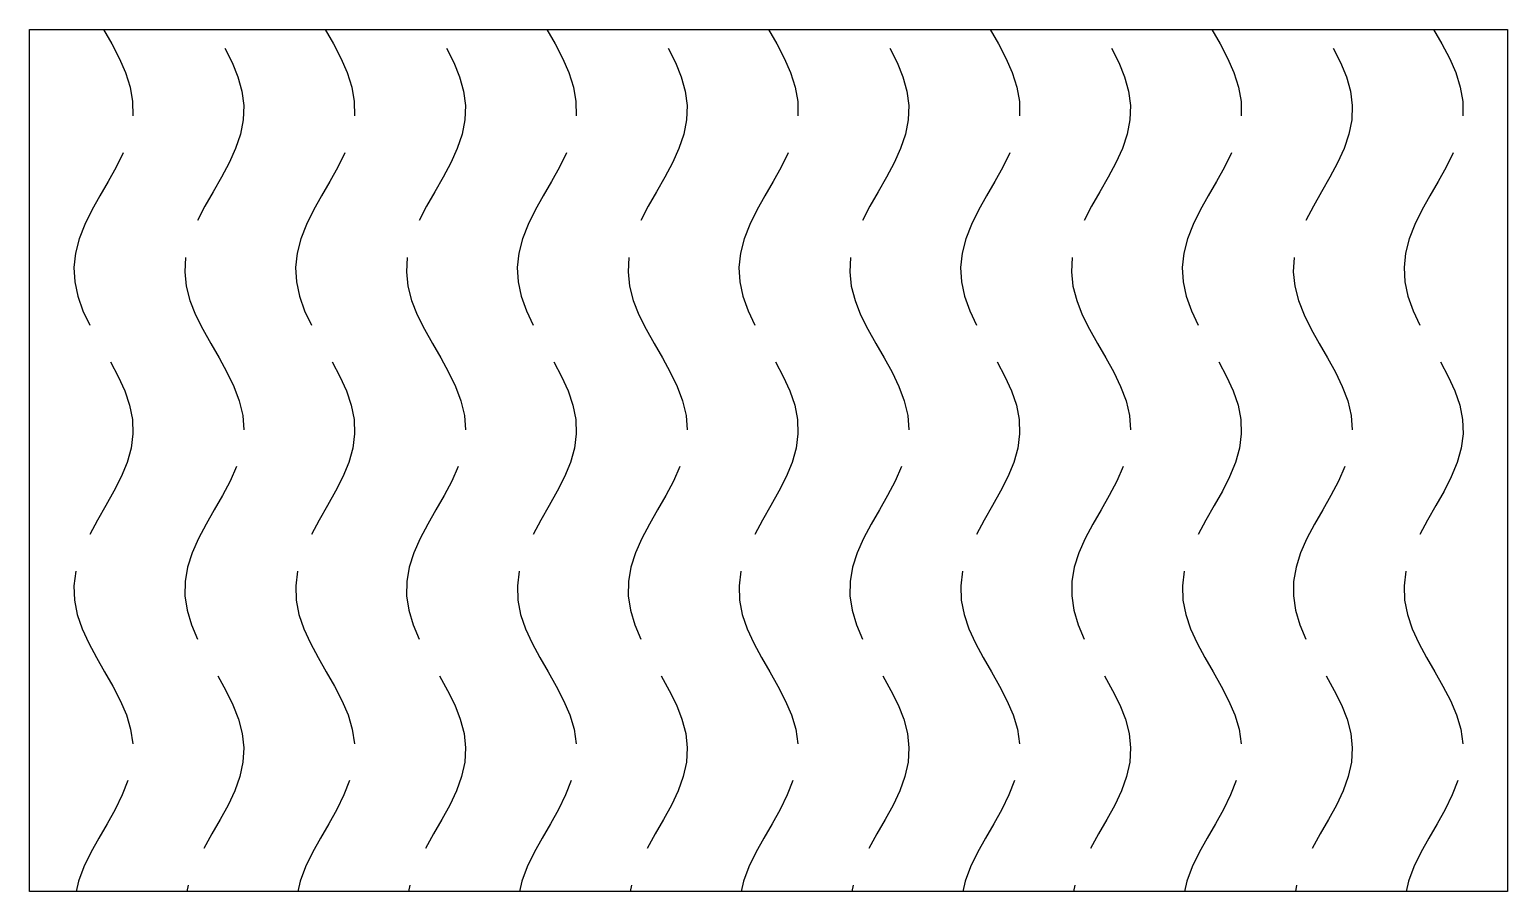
# Model space of a CAD drawing. Header units: millimetres. Extents: x 0 to 120, y 0 to 70.
import ezdxf

# ---------------------------------------------------------------- set-up
doc = ezdxf.new("R2010")
doc.units = ezdxf.units.MM
doc.layers.add('CUT', color=1, linetype='CONTINUOUS')

msp = doc.modelspace()

# ---------------------------------------------------------------- linework, layer by layer
at = {"layer": 'CUT'}
for p, q in [((12.8749, 0.5), (12.7779, 0)), ((30.8749, 0.5), (30.7779, 0)), ((48.8749, 0.5), (48.7779, 0)), ((66.8749, 0.5), (66.7779, 0)), ((84.8749, 0.5), (84.7779, 0)), ((102.8749, 0.5), (102.7779, 0))]:
    msp.add_line(p, q, dxfattribs=at)
for points in [[(0, 70), (120, 70), (120, 0), (0, 0), (0, 70)], [(6, 70), (6, 70), (6.6677, 68.8333), (7.2827, 67.6667), (7.7964, 66.5), (8.1683, 65.3333), (8.3689, 64.1667), (8.3825, 63)], [(24, 70), (24, 70), (24.6677, 68.8333), (25.2827, 67.6667), (25.7964, 66.5), (26.1683, 65.3333), (26.3689, 64.1667), (26.3825, 63)], [(42, 70), (42, 70), (42.6677, 68.8333), (43.2827, 67.6667), (43.7964, 66.5), (44.1683, 65.3333), (44.3689, 64.1667), (44.3825, 63)], [(60, 70), (60, 70), (60.6677, 68.8333), (61.2827, 67.6667), (61.7964, 66.5), (62.1683, 65.3333), (62.3689, 64.1667), (62.3825, 63)], [(78, 70), (78, 70), (78.6677, 68.8333), (79.2827, 67.6667), (79.7964, 66.5), (80.1683, 65.3333), (80.3689, 64.1667), (80.3825, 63)], [(96, 70), (96, 70), (96.6677, 68.8333), (97.2827, 67.6667), (97.7964, 66.5), (98.1683, 65.3333), (98.3689, 64.1667), (98.3825, 63)], [(114, 70), (114, 70), (114.6677, 68.8333), (115.2827, 67.6667), (115.7964, 66.5), (116.1683, 65.3333), (116.3689, 64.1667), (116.3825, 63)], [(15.8511, 68.5), (16.4418, 67.3333), (16.9187, 66.1667), (17.244, 65), (17.3922, 63.8333), (17.3515, 62.6667), (17.1251, 61.5), (16.7309, 60.3333), (16.2, 59.1667), (15.5744, 58), (14.9034, 56.8333), (14.24, 55.6667), (13.6366, 54.5)], [(33.8511, 68.5), (34.4418, 67.3333), (34.9187, 66.1667), (35.244, 65), (35.3922, 63.8333), (35.3515, 62.6667), (35.1251, 61.5), (34.7309, 60.3333), (34.2, 59.1667), (33.5744, 58), (32.9034, 56.8333), (32.24, 55.6667), (31.6366, 54.5)], [(51.8511, 68.5), (52.4418, 67.3333), (52.9187, 66.1667), (53.244, 65), (53.3922, 63.8333), (53.3515, 62.6667), (53.1251, 61.5), (52.7309, 60.3333), (52.2, 59.1667), (51.5744, 58), (50.9034, 56.8333), (50.24, 55.6667), (49.6366, 54.5)], [(69.8511, 68.5), (70.4418, 67.3333), (70.9187, 66.1667), (71.244, 65), (71.3922, 63.8333), (71.3515, 62.6667), (71.1251, 61.5), (70.7309, 60.3333), (70.2, 59.1667), (69.5744, 58), (68.9034, 56.8333), (68.24, 55.6667), (67.6366, 54.5)], [(87.8511, 68.5), (88.4418, 67.3333), (88.9187, 66.1667), (89.244, 65), (89.3922, 63.8333), (89.3515, 62.6667), (89.1251, 61.5), (88.7309, 60.3333), (88.2, 59.1667), (87.5744, 58), (86.9034, 56.8333), (86.24, 55.6667), (85.6366, 54.5)], [(105.8511, 68.5), (106.4418, 67.3333), (106.9187, 66.1667), (107.244, 65), (107.3922, 63.8333), (107.3515, 62.6667), (107.1251, 61.5), (106.7309, 60.3333), (106.2, 59.1667), (105.5744, 58), (104.9034, 56.8333), (104.24, 55.6667), (103.6366, 54.5)], [(7.5915, 60), (7.0289, 58.8333), (6.385, 57.6667), (5.7107, 56.5), (5.0593, 55.3333), (4.4821, 54.1667), (4.0248, 53), (3.7235, 51.8333), (3.6019, 50.6667), (3.6697, 49.5), (3.9215, 48.3333), (4.3375, 47.1667), (4.8847, 46)], [(25.5915, 60), (25.0289, 58.8333), (24.385, 57.6667), (23.7107, 56.5), (23.0593, 55.3333), (22.4821, 54.1667), (22.0248, 53), (21.7235, 51.8333), (21.6019, 50.6667), (21.6697, 49.5), (21.9215, 48.3333), (22.3375, 47.1667), (22.8847, 46)], [(43.5915, 60), (43.0289, 58.8333), (42.385, 57.6667), (41.7107, 56.5), (41.0593, 55.3333), (40.4821, 54.1667), (40.0248, 53), (39.7235, 51.8333), (39.6019, 50.6667), (39.6697, 49.5), (39.9215, 48.3333), (40.3375, 47.1667), (40.8847, 46)], [(61.5915, 60), (61.0289, 58.8333), (60.385, 57.6667), (59.7107, 56.5), (59.0593, 55.3333), (58.4821, 54.1667), (58.0248, 53), (57.7235, 51.8333), (57.6019, 50.6667), (57.6697, 49.5), (57.9215, 48.3333), (58.3375, 47.1667), (58.8847, 46)], [(79.5915, 60), (79.0289, 58.8333), (78.385, 57.6667), (77.7107, 56.5), (77.0593, 55.3333), (76.4821, 54.1667), (76.0248, 53), (75.7235, 51.8333), (75.6019, 50.6667), (75.6697, 49.5), (75.9215, 48.3333), (76.3375, 47.1667), (76.8847, 46)], [(97.5915, 60), (97.0289, 58.8333), (96.385, 57.6667), (95.7107, 56.5), (95.0593, 55.3333), (94.4821, 54.1667), (94.0248, 53), (93.7235, 51.8333), (93.6019, 50.6667), (93.6697, 49.5), (93.9215, 48.3333), (94.3375, 47.1667), (94.8847, 46)], [(115.5915, 60), (115.0289, 58.8333), (114.385, 57.6667), (113.7107, 56.5), (113.0593, 55.3333), (112.4821, 54.1667), (112.0248, 53), (111.7235, 51.8333), (111.6019, 50.6667), (111.6697, 49.5), (111.9215, 48.3333), (112.3375, 47.1667), (112.8847, 46)], [(12.6697, 51.5), (12.6019, 50.3333), (12.7235, 49.1667), (13.0248, 48), (13.4821, 46.8333), (14.0593, 45.6667), (14.7107, 44.5), (15.385, 43.3333), (16.0289, 42.1667), (16.5915, 41), (17.0285, 39.8333), (17.3052, 38.6667), (17.4, 37.5)], [(30.6697, 51.5), (30.6019, 50.3333), (30.7235, 49.1667), (31.0248, 48), (31.4821, 46.8333), (32.0593, 45.6667), (32.7107, 44.5), (33.385, 43.3333), (34.0289, 42.1667), (34.5915, 41), (35.0285, 39.8333), (35.3052, 38.6667), (35.4, 37.5)], [(48.6697, 51.5), (48.6019, 50.3333), (48.7235, 49.1667), (49.0248, 48), (49.4821, 46.8333), (50.0593, 45.6667), (50.7107, 44.5), (51.385, 43.3333), (52.0289, 42.1667), (52.5915, 41), (53.0285, 39.8333), (53.3052, 38.6667), (53.4, 37.5)], [(66.6697, 51.5), (66.6019, 50.3333), (66.7235, 49.1667), (67.0248, 48), (67.4821, 46.8333), (68.0593, 45.6667), (68.7107, 44.5), (69.385, 43.3333), (70.0289, 42.1667), (70.5915, 41), (71.0285, 39.8333), (71.3052, 38.6667), (71.4, 37.5)], [(84.6697, 51.5), (84.6019, 50.3333), (84.7235, 49.1667), (85.0248, 48), (85.4821, 46.8333), (86.0593, 45.6667), (86.7107, 44.5), (87.385, 43.3333), (88.0289, 42.1667), (88.5915, 41), (89.0285, 39.8333), (89.3052, 38.6667), (89.4, 37.5)], [(102.6697, 51.5), (102.6019, 50.3333), (102.7235, 49.1667), (103.0248, 48), (103.4821, 46.8333), (104.0593, 45.6667), (104.7107, 44.5), (105.385, 43.3333), (106.0289, 42.1667), (106.5915, 41), (107.0285, 39.8333), (107.3052, 38.6667), (107.4, 37.5)], [(6.5744, 43), (7.2, 41.8333), (7.7309, 40.6667), (8.1251, 39.5), (8.3515, 38.3333), (8.3922, 37.1667), (8.244, 36), (7.9187, 34.8333), (7.4418, 33.6667), (6.8511, 32.5), (6.1931, 31.3333), (5.5199, 30.1667), (4.8847, 29)], [(24.5744, 43), (25.2, 41.8333), (25.7309, 40.6667), (26.1251, 39.5), (26.3515, 38.3333), (26.3922, 37.1667), (26.244, 36), (25.9187, 34.8333), (25.4418, 33.6667), (24.8511, 32.5), (24.1931, 31.3333), (23.5199, 30.1667), (22.8847, 29)], [(42.5744, 43), (43.2, 41.8333), (43.7309, 40.6667), (44.1251, 39.5), (44.3515, 38.3333), (44.3922, 37.1667), (44.244, 36), (43.9187, 34.8333), (43.4418, 33.6667), (42.8511, 32.5), (42.1931, 31.3333), (41.5199, 30.1667), (40.8847, 29)], [(60.5744, 43), (61.2, 41.8333), (61.7309, 40.6667), (62.1251, 39.5), (62.3515, 38.3333), (62.3922, 37.1667), (62.244, 36), (61.9187, 34.8333), (61.4418, 33.6667), (60.8511, 32.5), (60.1931, 31.3333), (59.5199, 30.1667), (58.8847, 29)], [(78.5744, 43), (79.2, 41.8333), (79.7309, 40.6667), (80.1251, 39.5), (80.3515, 38.3333), (80.3922, 37.1667), (80.244, 36), (79.9187, 34.8333), (79.4418, 33.6667), (78.8511, 32.5), (78.1931, 31.3333), (77.5199, 30.1667), (76.8847, 29)], [(96.5744, 43), (97.2, 41.8333), (97.7309, 40.6667), (98.1251, 39.5), (98.3515, 38.3333), (98.3922, 37.1667), (98.244, 36), (97.9187, 34.8333), (97.4418, 33.6667), (96.8511, 32.5), (96.1931, 31.3333), (95.5199, 30.1667), (94.8847, 29)], [(114.5744, 43), (115.2, 41.8333), (115.7309, 40.6667), (116.1251, 39.5), (116.3515, 38.3333), (116.3922, 37.1667), (116.244, 36), (115.9187, 34.8333), (115.4418, 33.6667), (114.8511, 32.5), (114.1931, 31.3333), (113.5199, 30.1667), (112.8847, 29)], [(16.7964, 34.5), (16.2827, 33.3333), (15.6677, 32.1667), (15, 31), (14.3323, 29.8333), (13.7173, 28.6667), (13.2036, 27.5), (12.8317, 26.3333), (12.6311, 25.1667), (12.6175, 24), (12.792, 22.8333), (13.1409, 21.6667), (13.6366, 20.5)], [(34.7964, 34.5), (34.2827, 33.3333), (33.6677, 32.1667), (33, 31), (32.3323, 29.8333), (31.7173, 28.6667), (31.2036, 27.5), (30.8317, 26.3333), (30.6311, 25.1667), (30.6175, 24), (30.792, 22.8333), (31.1409, 21.6667), (31.6366, 20.5)], [(52.7964, 34.5), (52.2827, 33.3333), (51.6677, 32.1667), (51, 31), (50.3323, 29.8333), (49.7173, 28.6667), (49.2036, 27.5), (48.8317, 26.3333), (48.6311, 25.1667), (48.6175, 24), (48.792, 22.8333), (49.1409, 21.6667), (49.6366, 20.5)], [(70.7964, 34.5), (70.2827, 33.3333), (69.6677, 32.1667), (69, 31), (68.3323, 29.8333), (67.7173, 28.6667), (67.2036, 27.5), (66.8317, 26.3333), (66.6311, 25.1667), (66.6175, 24), (66.792, 22.8333), (67.1409, 21.6667), (67.6366, 20.5)], [(88.7964, 34.5), (88.2827, 33.3333), (87.6677, 32.1667), (87, 31), (86.3323, 29.8333), (85.7173, 28.6667), (85.2036, 27.5), (84.8317, 26.3333), (84.6311, 25.1667), (84.6175, 24), (84.792, 22.8333), (85.1409, 21.6667), (85.6366, 20.5)], [(106.7964, 34.5), (106.2827, 33.3333), (105.6677, 32.1667), (105, 31), (104.3323, 29.8333), (103.7173, 28.6667), (103.2036, 27.5), (102.8317, 26.3333), (102.6311, 25.1667), (102.6175, 24), (102.792, 22.8333), (103.1409, 21.6667), (103.6366, 20.5)], [(3.756, 26), (3.6078, 24.8333), (3.6485, 23.6667), (3.8749, 22.5), (4.2691, 21.3333), (4.8, 20.1667), (5.4256, 19), (6.0966, 17.8333), (6.76, 16.6667), (7.3634, 15.5), (7.8591, 14.3333), (8.208, 13.1667), (8.3825, 12)], [(21.756, 26), (21.6078, 24.8333), (21.6485, 23.6667), (21.8749, 22.5), (22.2691, 21.3333), (22.8, 20.1667), (23.4256, 19), (24.0966, 17.8333), (24.76, 16.6667), (25.3634, 15.5), (25.8591, 14.3333), (26.208, 13.1667), (26.3825, 12)], [(39.756, 26), (39.6078, 24.8333), (39.6485, 23.6667), (39.8749, 22.5), (40.2691, 21.3333), (40.8, 20.1667), (41.4256, 19), (42.0966, 17.8333), (42.76, 16.6667), (43.3634, 15.5), (43.8591, 14.3333), (44.208, 13.1667), (44.3825, 12)], [(57.756, 26), (57.6078, 24.8333), (57.6485, 23.6667), (57.8749, 22.5), (58.2691, 21.3333), (58.8, 20.1667), (59.4256, 19), (60.0966, 17.8333), (60.76, 16.6667), (61.3634, 15.5), (61.8591, 14.3333), (62.208, 13.1667), (62.3825, 12)], [(75.756, 26), (75.6078, 24.8333), (75.6485, 23.6667), (75.8749, 22.5), (76.2691, 21.3333), (76.8, 20.1667), (77.4256, 19), (78.0966, 17.8333), (78.76, 16.6667), (79.3634, 15.5), (79.8591, 14.3333), (80.208, 13.1667), (80.3825, 12)], [(93.756, 26), (93.6078, 24.8333), (93.6485, 23.6667), (93.8749, 22.5), (94.2691, 21.3333), (94.8, 20.1667), (95.4256, 19), (96.0966, 17.8333), (96.76, 16.6667), (97.3634, 15.5), (97.8591, 14.3333), (98.208, 13.1667), (98.3825, 12)], [(111.756, 26), (111.6078, 24.8333), (111.6485, 23.6667), (111.8749, 22.5), (112.2691, 21.3333), (112.8, 20.1667), (113.4256, 19), (114.0966, 17.8333), (114.76, 16.6667), (115.3634, 15.5), (115.8591, 14.3333), (116.208, 13.1667), (116.3825, 12)], [(15.2893, 17.5), (15.9407, 16.3333), (16.5179, 15.1667), (16.9752, 14), (17.2765, 12.8333), (17.3981, 11.6667), (17.3303, 10.5), (17.0785, 9.3333), (16.6625, 8.1667), (16.1153, 7), (15.4801, 5.8333), (14.8069, 4.6667), (14.1489, 3.5)], [(33.2893, 17.5), (33.9407, 16.3333), (34.5179, 15.1667), (34.9752, 14), (35.2765, 12.8333), (35.3981, 11.6667), (35.3303, 10.5), (35.0785, 9.3333), (34.6625, 8.1667), (34.1153, 7), (33.4801, 5.8333), (32.8069, 4.6667), (32.1489, 3.5)], [(51.2893, 17.5), (51.9407, 16.3333), (52.5179, 15.1667), (52.9752, 14), (53.2765, 12.8333), (53.3981, 11.6667), (53.3303, 10.5), (53.0785, 9.3333), (52.6625, 8.1667), (52.1153, 7), (51.4801, 5.8333), (50.8069, 4.6667), (50.1489, 3.5)], [(69.2893, 17.5), (69.9407, 16.3333), (70.5179, 15.1667), (70.9752, 14), (71.2765, 12.8333), (71.3981, 11.6667), (71.3303, 10.5), (71.0785, 9.3333), (70.6625, 8.1667), (70.1153, 7), (69.4801, 5.8333), (68.8069, 4.6667), (68.1489, 3.5)], [(87.2893, 17.5), (87.9407, 16.3333), (88.5179, 15.1667), (88.9752, 14), (89.2765, 12.8333), (89.3981, 11.6667), (89.3303, 10.5), (89.0785, 9.3333), (88.6625, 8.1667), (88.1153, 7), (87.4801, 5.8333), (86.8069, 4.6667), (86.1489, 3.5)], [(105.2893, 17.5), (105.9407, 16.3333), (106.5179, 15.1667), (106.9752, 14), (107.2765, 12.8333), (107.3981, 11.6667), (107.3303, 10.5), (107.0785, 9.3333), (106.6625, 8.1667), (106.1153, 7), (105.4801, 5.8333), (104.8069, 4.6667), (104.1489, 3.5)], [(7.9752, 9), (7.5179, 7.8333), (6.9407, 6.6667), (6.2893, 5.5), (5.615, 4.3333), (4.9711, 3.1667), (4.4085, 2), (3.9715, 0.8333), (3.7738, 0)], [(25.9752, 9), (25.5179, 7.8333), (24.9407, 6.6667), (24.2893, 5.5), (23.615, 4.3333), (22.9711, 3.1667), (22.4085, 2), (21.9715, 0.8333), (21.7738, 0)], [(43.9752, 9), (43.5179, 7.8333), (42.9407, 6.6667), (42.2893, 5.5), (41.615, 4.3333), (40.9711, 3.1667), (40.4085, 2), (39.9715, 0.8333), (39.7738, 0)], [(61.9752, 9), (61.5179, 7.8333), (60.9407, 6.6667), (60.2893, 5.5), (59.615, 4.3333), (58.9711, 3.1667), (58.4085, 2), (57.9715, 0.8333), (57.7738, 0)], [(79.9752, 9), (79.5179, 7.8333), (78.9407, 6.6667), (78.2893, 5.5), (77.615, 4.3333), (76.9711, 3.1667), (76.4085, 2), (75.9715, 0.8333), (75.7738, 0)], [(97.9752, 9), (97.5179, 7.8333), (96.9407, 6.6667), (96.2893, 5.5), (95.615, 4.3333), (94.9711, 3.1667), (94.4085, 2), (93.9715, 0.8333), (93.7738, 0)], [(115.9752, 9), (115.5179, 7.8333), (114.9407, 6.6667), (114.2893, 5.5), (113.615, 4.3333), (112.9711, 3.1667), (112.4085, 2), (111.9715, 0.8333), (111.7738, 0)]]:
    msp.add_lwpolyline(points, dxfattribs=at)

doc.saveas('drawing.dxf')
